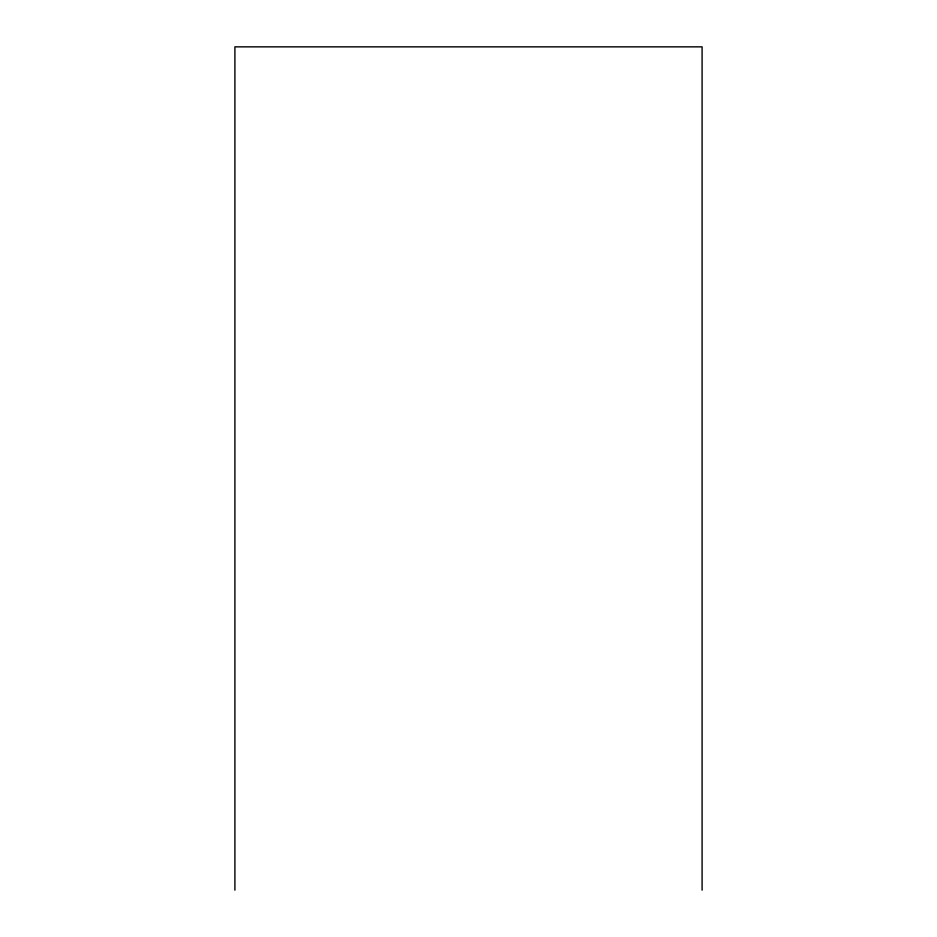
<?xml version="1.0" encoding="UTF-8"?>
<svg xmlns="http://www.w3.org/2000/svg" width="937" height="937" viewBox="0 0 937 937"><rect width="100%" height="100%" fill="white"/><g stroke="black" fill="none" stroke-linecap="round" stroke-linejoin="round"><path stroke-width="1.41" d="M702.094 890.15L702.094 46.85L234.906 46.85L234.906 890.15"/></g></svg>
